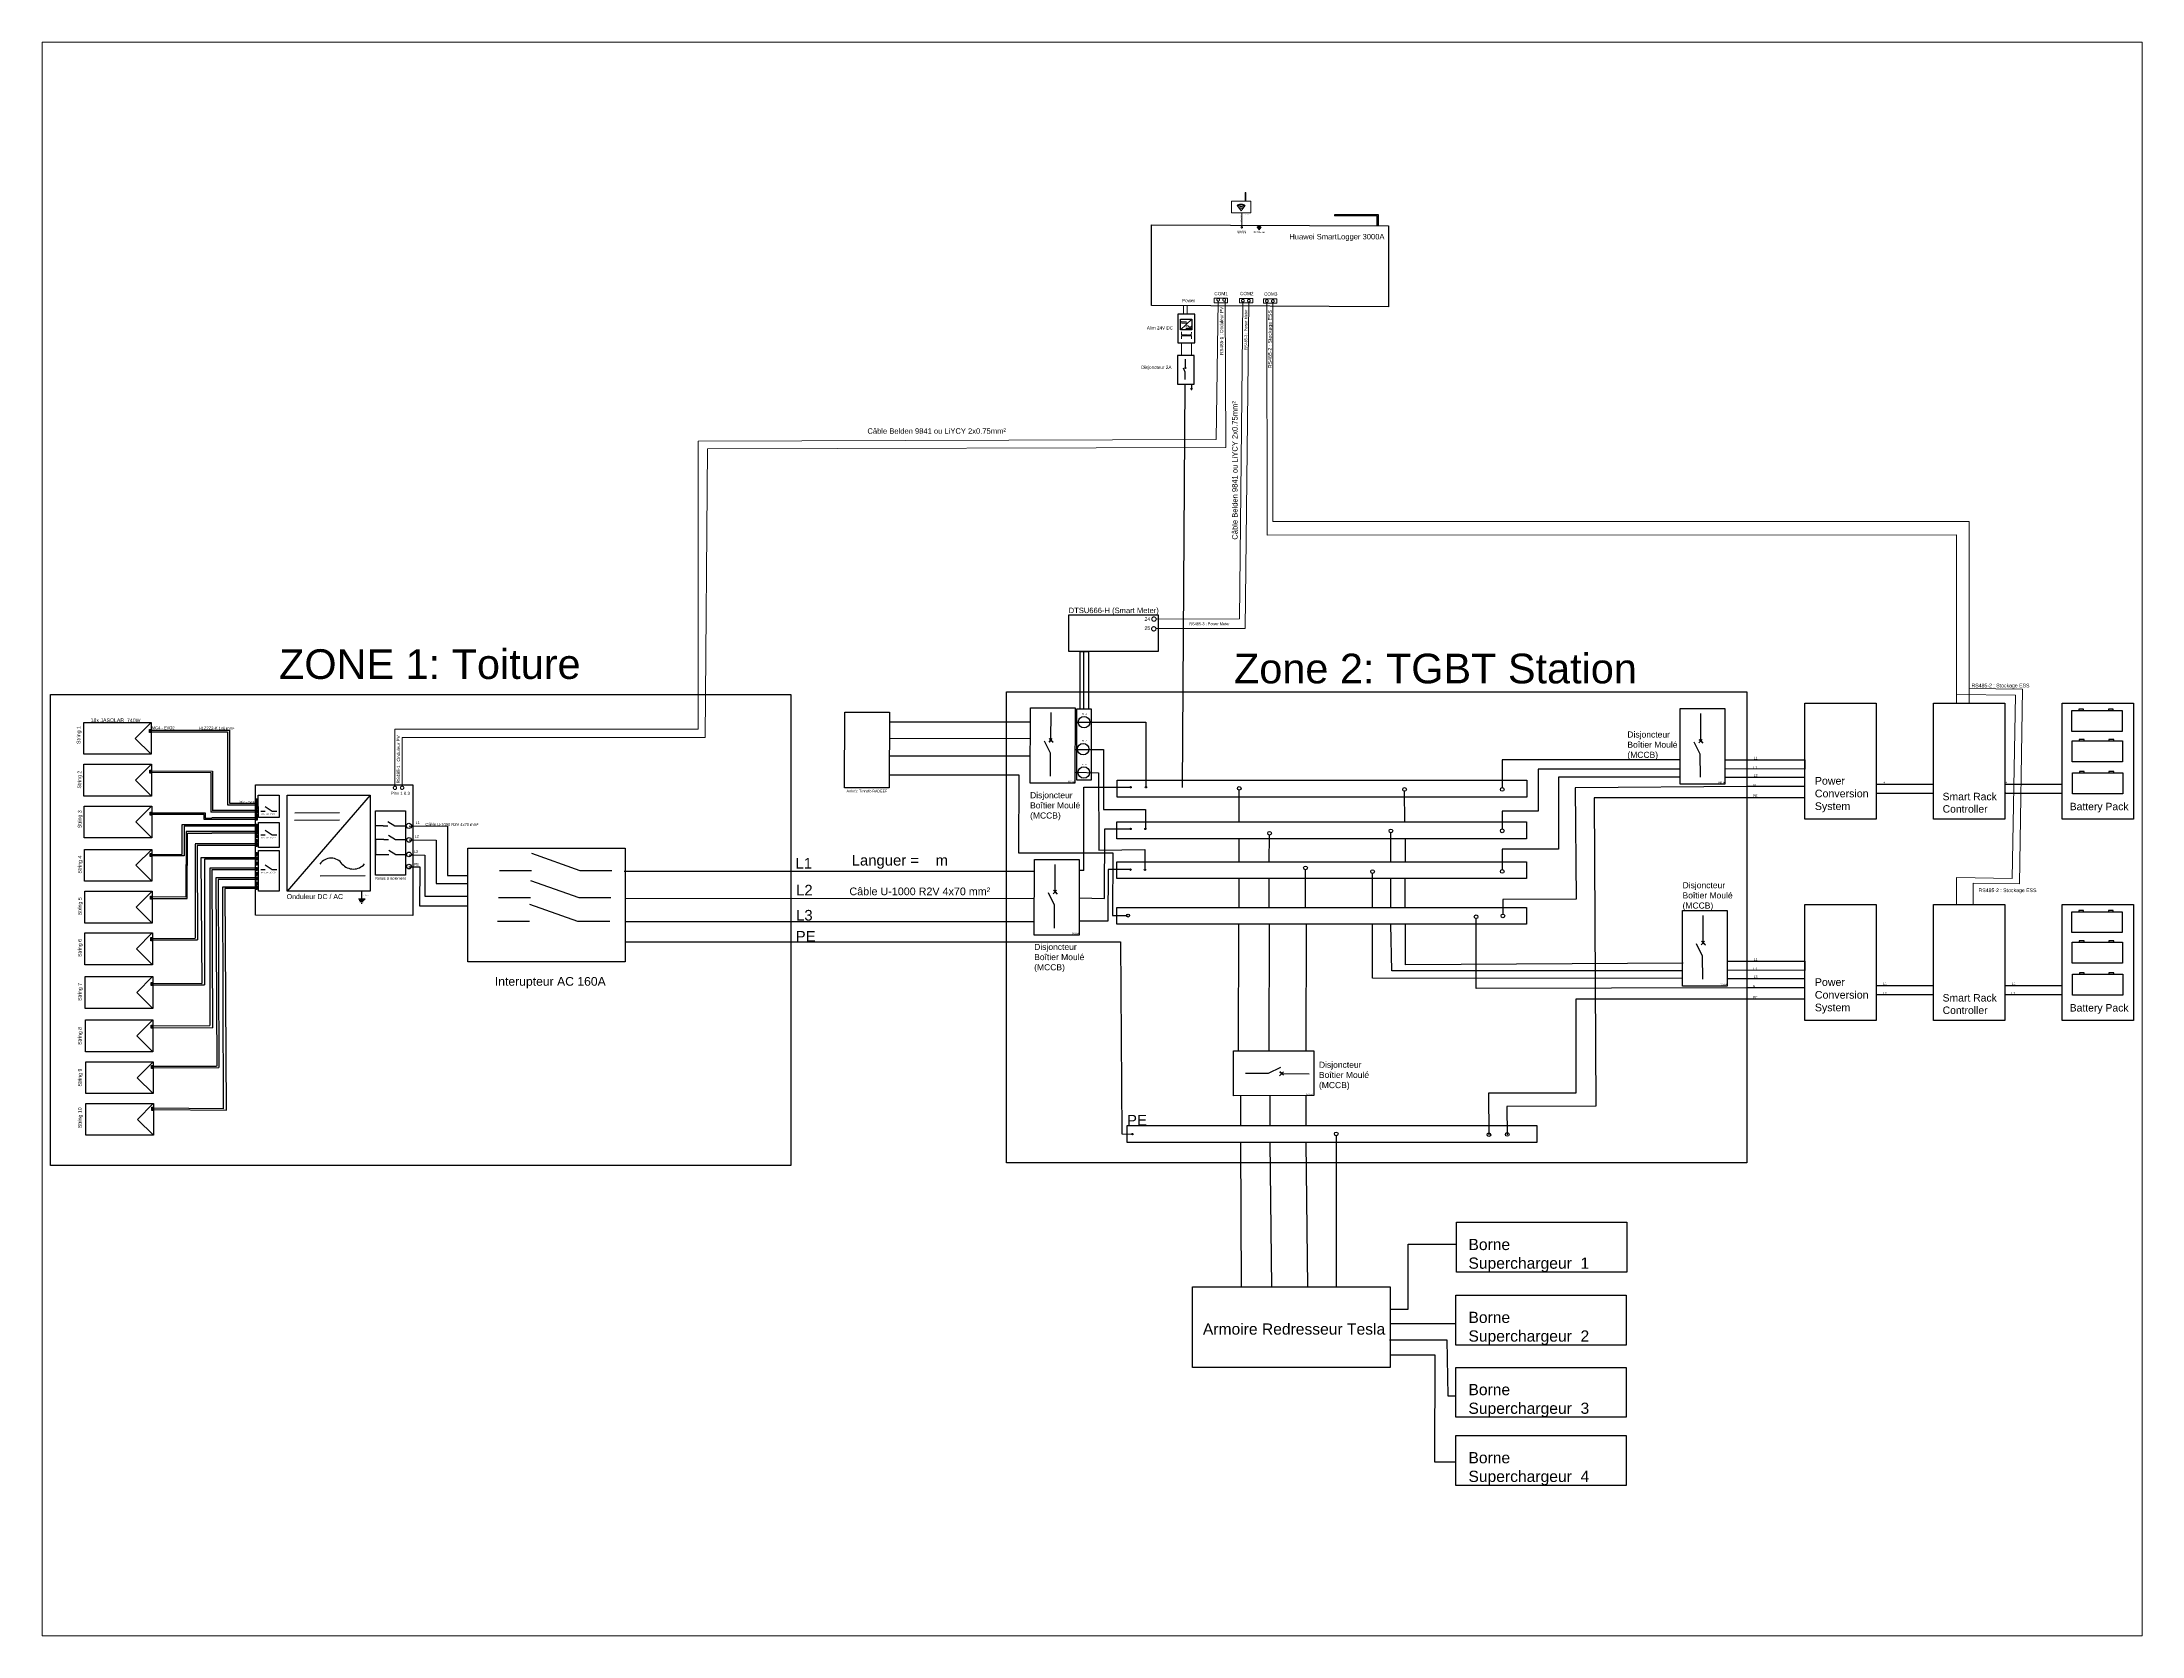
# Paper-space layout 'Layout2' of a CAD drawing. Header units: millimetres. Extents: x 26 to 231, y 20 to 176.
# The model-space entities are those that its viewports show. They can reach past a viewport. Long polylines and large blocks are cut down to what shows.
import ezdxf

# ---------------------------------------------------------------- set-up
doc = ezdxf.new("R2010")
doc.units = ezdxf.units.MM
doc.header["$LTSCALE"] = 0.5
doc.linetypes.add('ACAD_ISO02W100', pattern=[15, 12, -3])
doc.layers.add('Communication', color=3, linetype='ACAD_ISO02W100', lineweight=5)
doc.styles.get("Standard").update_dxf_attribs({"font": 'arial.ttf'})

msp = doc.modelspace()

# ---------------------------------------------------------------- linework, layer by layer
for p, q in [((7608.3, 7692.4), (7608.3, 7687.5)), ((6992.3, 7240.3), (6942.6, 7194.7)), ((6946.3, 7230.6), (6969.4, 7230.1)), ((6946.9, 7224.6), (6970, 7224.1)), ((6966.8, 7202.1), (6989.9, 7201.6)), ((6963.8, 7012.4), (6955.6, 7029.1)), ((6961.9, 7027.9), (6966.4, 7032.9)), ((6964.5, 7030.7), (6961.9, 7027.9)), ((6967.7, 7027.7), (6962.3, 7032.9)), ((6962.3, 7032.9), (6964.5, 7030.7)), ((6964, 6980.7), (6963.8, 7012.4)), ((6964.5, 7030.7), (6967.7, 7027.7)), ((6952.1, 5217.6), (6962.9, 6959.4)), ((6986.9, 6941.6), (6990.6, 6941.6)), ((6987.5, 6940.8), (6994.1, 6940.7)), ((6988.2, 6939.8), (6993.3, 6939.8)), ((6992.7, 6938.9), (6988.8, 6938.9)), ((6989.7, 6937.7), (6991.7, 6937.7)), ((6990, 6960.1), (6990.6, 6941.6)), ((6990.6, 6941.6), (6994.6, 6941.6)), ((6509.1, 5556.9), (6509.1, 5805.7)), ((6509.1, 5805.7), (6544.8, 5805.7)), ((6525.9, 5556.9), (6525.9, 5805.7)), ((6544.8, 5805.7), (6544.8, 5556.9)), ((2425.4, 5429.7), (2493.9, 5498.5)), ((2493, 5464.8), (2488.7, 5464.8)), ((2493, 5458.1), (2488.7, 5458)), ((2490.8, 5466.8), (2490.8, 5463.1)), ((2494.5, 5464.6), (2494.5, 5464.6)), ((2494.5, 5464.6), (2832.2, 5464.6)), ((2494.5, 5458), (2824, 5458)), ((2824, 5458), (2824, 5142.8)), ((2832.2, 5464.6), (2832.2, 5149.4)), ((5685, 5501.9), (6293.4, 5501.9)), ((2494.5, 5360.9), (2425.4, 5429.7)), ((5684, 5430.8), (6292.6, 5429.5)), ((6380.7, 5365.1), (6355.1, 5417.4)), ((6374.9, 5413.4), (6389, 5429)), ((6383, 5422.3), (6374.9, 5413.4)), ((6392.8, 5412.9), (6376, 5429)), ((6376, 5429), (6383, 5422.3)), ((6381.5, 5265.9), (6380.7, 5365.1)), ((6383, 5422.3), (6392.8, 5412.9)), ((6487.3, 5381.3), (6610.9, 5381.3)), ((6610.9, 5381.3), (6610.8, 5122.9)), ((9189.2, 5361.6), (9163.6, 5413.8)), ((9183.4, 5409.9), (9197.5, 5425.4)), ((9191.5, 5418.8), (9183.4, 5409.9)), ((9201.3, 5409.4), (9184.5, 5425.5)), ((9184.5, 5425.5), (9191.5, 5418.8)), ((9190, 5262.4), (9189.2, 5361.6)), ((9191.5, 5418.8), (9201.3, 5409.4)), ((2426.5, 5248.8), (2494.9, 5317.6)), ((2494, 5282.3), (2489.7, 5282.2)), ((2494.1, 5289), (2489.8, 5288.9)), ((2491.9, 5291), (2491.9, 5287.3)), ((2495.6, 5289), (2758.6, 5288.1)), ((2495.6, 5283), (2752.7, 5282.1)), ((2752.7, 5282.1), (2752.7, 5110.9)), ((2758.6, 5288.1), (2758.6, 5117.7)), ((5683.8, 5354.8), (6292.6, 5354.8)), ((5684.5, 5271.8), (6244, 5271.8)), ((9641.6, 5296.8), (9295.6, 5297.6)), ((9295.7, 5336.8), (9641.6, 5336.8)), ((9641.6, 5336.8), (9641.6, 5296.8)), ((2495.6, 5180), (2426.5, 5248.8)), ((3440.9, 5184.4), (3082.5, 4768.9)), ((7196.7, 5069.4), (7197, 5205.8)), ((7913.2, 5069.4), (7911.9, 5201.1)), ((9295.6, 5262), (9641.6, 5261.8)), ((9641.6, 5221.8), (9390.8, 5221.8)), ((9950, 5231.4), (10197, 5231.4)), ((10197, 5191.4), (9950, 5191.4)), ((10506.2, 5231.4), (10753.1, 5231.4)), ((10753.1, 5191.4), (10506.2, 5191.4)), ((2427.5, 5068.7), (2496, 5137.5)), ((2495.1, 5107.7), (2490.8, 5107.7)), ((2495.1, 5101), (2490.8, 5100.9)), ((2492.9, 5109.7), (2492.9, 5106)), ((2495.6, 5107.7), (2727.1, 5107.7)), ((2723.3, 5101.4), (2496.6, 5101.4)), ((2723.3, 5079), (2723.3, 5101.4)), ((2727.1, 5107.7), (2727.1, 5085.3)), ((2727.1, 5085.3), (2756.6, 5085.8)), ((2944.8, 5110.9), (2752.7, 5110.9)), ((2944.3, 5085.8), (2756.6, 5085.8)), ((2945.7, 5117.7), (2758.1, 5117.7)), ((2824, 5142.8), (2944.8, 5142.8)), ((2832.2, 5149.4), (2944.8, 5149.4)), ((2950.5, 5142.9), (2946.2, 5142.9)), ((2950.5, 5110.9), (2946.2, 5110.9)), ((2950.6, 5165.8), (2946.3, 5165.8)), ((2950.6, 5159.1), (2946.3, 5159)), ((2950.6, 5149.7), (2946.3, 5149.6)), ((2950.6, 5117.7), (2946.3, 5117.6)), ((2950.6, 5101), (2946.3, 5100.9)), ((2950.6, 5094.2), (2946.3, 5094.2)), ((2950.6, 5086.3), (2946.3, 5086.2)), ((2950.7, 5127.1), (2946.4, 5127.1)), ((2950.8, 5133.9), (2946.5, 5133.8)), ((2948.4, 5151.7), (2948.4, 5148)), ((2967.6, 5115.6), (2987.6, 5115.6)), ((2987.6, 5135.6), (3017.6, 5115.6)), ((3017.6, 5115.6), (3037.6, 5115.6)), ((3115.2, 5108.4), (3308.4, 5109.3)), ((6610.8, 5122.9), (6791.5, 5122.9)), ((6791.5, 5122.9), (6791.3, 5041.6)), ((9641.3, 5173.4), (9390.5, 5173.4)), ((2496.6, 4999.9), (2427.5, 5068.7)), ((2627.3, 5056.8), (2626.6, 4928.2)), ((2944.5, 5056.8), (2627.3, 5056.8)), ((2943.5, 5050), (2637, 5050)), ((2637, 5050), (2637, 4922.6)), ((2644.9, 5026.8), (2644.6, 4744.3)), ((2945, 5026.8), (2644.9, 5026.8)), ((2649.4, 4737.8), (2651.5, 5020.7)), ((2651.5, 5020.7), (2756.4, 5020)), ((2755.6, 5079), (2723.3, 5079)), ((2943.3, 5079), (2755.6, 5079)), ((2944, 5020), (2756.4, 5020)), ((2950.3, 5009.8), (2946, 5009.7)), ((2950.3, 5003.1), (2946, 5003)), ((2950.5, 5079.5), (2946.2, 5079.5)), ((2950.5, 5049.6), (2946.2, 5049.5)), ((2950.5, 5020.3), (2946.2, 5020.3)), ((2950.6, 5056.3), (2946.3, 5056.2)), ((2950.6, 5041.9), (2946.3, 5041.9)), ((2950.6, 5035.2), (2946.3, 5035.1)), ((2950.6, 5027.1), (2946.3, 5027)), ((2967.6, 5013.2), (2987.6, 5013.2)), ((2987.6, 5033.2), (3017.6, 5013.2)), ((3017.6, 5013.2), (3037.6, 5013.2)), ((3308.6, 5075.8), (3114.3, 5074.8)), ((3497.4, 5051.2), (3463.1, 5051.2)), ((3497.4, 5051.2), (3517.4, 5051.2)), ((3517.4, 5071.2), (3547.4, 5051.2)), ((3520.2, 5012.1), (3550.2, 4992.1)), ((3547.4, 5051.2), (3567.4, 5051.2)), ((3567.4, 5051.2), (3592.9, 5051.2)), ((3608.6, 5050.7), (3697, 5051.4)), ((3697, 5051.4), (3775.3, 5050.8)), ((3775.3, 5050.8), (3775.3, 4837.9)), ((7197, 4896.7), (7197.2, 4996.4)), ((7326, 4896.7), (7327.8, 5011.6)), ((7851.6, 4896.7), (7852.4, 5021.7)), ((7914.9, 4896.7), (7915, 4996.4)), ((2428.6, 4881.4), (2497.1, 4950.2)), ((2496.1, 4922.5), (2491.8, 4922.4)), ((2496.2, 4929.2), (2491.9, 4929.2)), ((2494, 4931.2), (2494, 4927.5)), ((2497.7, 4928.9), (2626.6, 4928.2)), ((2637, 4922.6), (2497.7, 4922.6)), ((2945.8, 4973.4), (2683.7, 4973.4)), ((2683.7, 4973.2), (2684.6, 4566.1)), ((2692.6, 4966.6), (2694.3, 4559.4)), ((2944.8, 4966.6), (2693.4, 4966.6)), ((2944.8, 4914), (2709, 4914)), ((2709, 4914), (2713.2, 4370.5)), ((2943.8, 4907.2), (2724.6, 4907.2)), ((2724.6, 4907.2), (2725, 4365)), ((2950.5, 4966.5), (2946.2, 4966.4)), ((2950.5, 4907.3), (2946.2, 4907.2)), ((2950.6, 4973.2), (2946.3, 4973.2)), ((2950.6, 4914), (2946.3, 4914)), ((2950.7, 4926.8), (2946.4, 4926.8)), ((2950.8, 4983), (2946.5, 4982.9)), ((2950.8, 4933.6), (2946.5, 4933.5)), ((2950.9, 4989.7), (2946.6, 4989.7)), ((3500.2, 4992.1), (3463.1, 4992.1)), ((3463.1, 4992.1), (3463.1, 4927.7)), ((3463.1, 4927.7), (3501.1, 4927.3)), ((3500.2, 4992.1), (3520.2, 4992.1)), ((3501.1, 4927.3), (3521.1, 4927.3)), ((3521.1, 4947.3), (3551.1, 4927.3)), ((3550.2, 4992.1), (3570.2, 4992.1)), ((3551.1, 4927.3), (3571.1, 4927.3)), ((3570.2, 4992.1), (3592.9, 4992.1)), ((3571.1, 4927.3), (3592.9, 4927.3)), ((3609, 4991.1), (3726.3, 4990.2)), ((3609, 4926.7), (3676.9, 4925.4)), ((3676.9, 4925.4), (3677.5, 4748.3)), ((3726.3, 4990.2), (3725.7, 4802)), ((4138.4, 4933.1), (4346.4, 4859.1)), ((2497.7, 4812.6), (2428.6, 4881.4)), ((2944.8, 4868.5), (2747.1, 4868.5)), ((2747.1, 4868.5), (2747.7, 4188.9)), ((2945, 4861.8), (2756.2, 4861.7)), ((2756.2, 4861.7), (2758.7, 4179.6)), ((2944.8, 4827.2), (2773, 4827.2)), ((2773, 4827.2), (2777.3, 4013.1)), ((2945.1, 4820.3), (2783.1, 4820.4)), ((2783.1, 4820.4), (2787.2, 4008)), ((2950.5, 4861.8), (2946.2, 4861.7)), ((2950.5, 4848.1), (2946.2, 4848)), ((2950.5, 4841.4), (2946.2, 4841.3)), ((2950.5, 4820.6), (2946.2, 4820.6)), ((2950.6, 4885.9), (2946.3, 4885.8)), ((2950.6, 4868.5), (2946.3, 4868.5)), ((2950.6, 4827.3), (2946.3, 4827.3)), ((2950.7, 4892.6), (2946.4, 4892.6)), ((2967.6, 4863.2), (2987.6, 4863.2)), ((2987.6, 4883.2), (3017.6, 4863.2)), ((3017.6, 4863.2), (3037.6, 4863.2)), ((3418.6, 4835.6), (3224.3, 4834.6)), ((3608.4, 4874.2), (3654.7, 4874.2)), ((3654.7, 4874.2), (3653.5, 4705.8)), ((3775.3, 4837.9), (3862.5, 4837.6)), ((3999.8, 4859.1), (4138.4, 4859.1)), ((4134, 4815.5), (4342, 4741.5)), ((4346.4, 4859.1), (4485.1, 4859.1)), ((4538.7, 4856.1), (6311.9, 4856.1)), ((6525.7, 4858.6), (6505.3, 4858.7)), ((7197, 4699.6), (7197, 4823.8)), ((7326, 4699.6), (7326, 4823.8)), ((7483.4, 4699.6), (7483.4, 4861.8)), ((7772.9, 4699.6), (7772.9, 4846.3)), ((7851.6, 4699.6), (7851.6, 4823.8)), ((7914.5, 4699.6), (7914.5, 4823.8)), ((2429.6, 4700.6), (2498.1, 4769.4)), ((2497.2, 4744.5), (2492.9, 4744.5)), ((2497.2, 4737.8), (2492.9, 4737.7)), ((2495, 4746.5), (2495, 4742.8)), ((2644.6, 4744.3), (2498.7, 4744.5)), ((2498.7, 4737.7), (2649.4, 4737.8)), ((2944.8, 4787.3), (2802.7, 4787.3)), ((2802.7, 4787.3), (2805.8, 3830.5)), ((2944.8, 4780.5), (2812.7, 4780.5)), ((2812.7, 4780.5), (2817.7, 3823.6)), ((2950.5, 4806), (2946.2, 4805.9)), ((2950.5, 4799.2), (2946.2, 4799.2)), ((2950.5, 4780.4), (2946.2, 4780.4)), ((2950.6, 4787.2), (2946.3, 4787.1)), ((3418.7, 4735.1), (3389.8, 4735.5)), ((3392.8, 4730.9), (3415.5, 4730.7)), ((3396.7, 4724.8), (3411.1, 4724.6)), ((3403.5, 4769.3), (3403.1, 4735.3)), ((3403.1, 4735.3), (3418.7, 4735.1)), ((3677.5, 4748.3), (3862.8, 4747.7)), ((3725.7, 4802), (3863.4, 4802)), ((3995.4, 4741.5), (4134, 4741.5)), ((4342, 4741.5), (4480.7, 4741.5)), ((4541.3, 4739.4), (6311.9, 4737.7)), ((6398.4, 4709.5), (6372.8, 4761.8)), ((6392.6, 4757.8), (6406.7, 4773.4)), ((6400.7, 4766.8), (6392.6, 4757.8)), ((6410.5, 4757.3), (6393.7, 4773.4)), ((6393.7, 4773.4), (6400.7, 4766.8)), ((6400.7, 4766.8), (6410.5, 4757.3)), ((2498.7, 4631.8), (2429.6, 4700.6)), ((3401.3, 4717.6), (3406.1, 4717.5)), ((3653.5, 4705.8), (3862.2, 4706.4)), ((3990.6, 4639.6), (4129.2, 4639.6)), ((4129.2, 4713.6), (4337.2, 4639.6)), ((4337.2, 4639.6), (4475.9, 4639.6)), ((4542.9, 4638), (6311.9, 4638)), ((6399.2, 4610.3), (6398.4, 4709.5)), ((6649.9, 4663.9), (6710.2, 4664.3)), ((2430.7, 4520.5), (2499.1, 4589.3)), ((2498.2, 4558.9), (2493.9, 4558.9)), ((2498.3, 4565.7), (2494, 4565.6)), ((2496.1, 4567.7), (2496.1, 4564)), ((2498.3, 4565.7), (2684.6, 4566.1)), ((2499.8, 4559), (2694.3, 4559.4)), ((4542.3, 4550.4), (6311.9, 4550.4)), ((7193.8, 4627), (7192.6, 4080.1)), ((7326.7, 4627), (7325.5, 4080.1)), ((7485.7, 4626.7), (7484.6, 4079.8)), ((9199.5, 4489.2), (9173.9, 4541.4)), ((9193.7, 4537.5), (9207.8, 4553)), ((9201.8, 4546.4), (9193.7, 4537.5)), ((9211.6, 4537), (9194.8, 4553.1)), ((9194.8, 4553.1), (9201.8, 4546.4)), ((9201.8, 4546.4), (9211.6, 4537)), ((2499.8, 4451.7), (2430.7, 4520.5)), ((9200.3, 4390), (9199.5, 4489.2)), ((9306, 4467.2), (9641.6, 4467)), ((9641.6, 4467), (9641.6, 4427)), ((2431.7, 4331.8), (2500.2, 4400.6)), ((2499.3, 4364.8), (2495, 4364.8)), ((2499.4, 4371.6), (2495.1, 4371.5)), ((2497.2, 4373.6), (2497.2, 4369.9)), ((2499.6, 4364.8), (2725, 4365)), ((2499.9, 4371.6), (2713.2, 4370.5)), ((9641.6, 4427), (9305.9, 4427.8)), ((9305.9, 4392.8), (9641.6, 4392.1)), ((9950, 4361.7), (10197, 4361.7)), ((10506.2, 4361.7), (10753.1, 4361.7)), ((2500.9, 4263), (2431.7, 4331.8)), ((9641.3, 4303.6), (9390.5, 4303.6)), ((9641.6, 4352.1), (9390.8, 4352.1)), ((10197, 4321.7), (9950, 4321.7)), ((10753.1, 4321.7), (10506.2, 4321.7)), ((2432.8, 4144.4), (2501.3, 4213.2)), ((2500.4, 4187.7), (2496.1, 4187.6)), ((2500.4, 4180.9), (2496.1, 4180.9)), ((2498.2, 4189.7), (2498.2, 4186)), ((2500.7, 4180.9), (2758.7, 4179.6)), ((2501, 4187.6), (2747.7, 4188.9)), ((2501.9, 4075.6), (2432.8, 4144.4)), ((2433.9, 3963.6), (2502.3, 4032.4)), ((2501.4, 4006.6), (2497.1, 4006.5)), ((2501.5, 4013.3), (2497.2, 4013.3)), ((2499.3, 4015.3), (2499.3, 4011.6)), ((2502, 4013.3), (2777, 4013.1)), ((2503, 4006.5), (2787.2, 4008)), ((7324, 3983.8), (7376.2, 4009.4)), ((2503, 3894.8), (2433.9, 3963.6)), ((7224.7, 3983), (7324, 3983.8)), ((7371.7, 3971.7), (7387.8, 3988.5)), ((7381.2, 3981.5), (7371.7, 3971.7)), ((7381.2, 3981.5), (7372.2, 3989.6)), ((7372.2, 3989.6), (7387.8, 3975.5)), ((7387.8, 3988.5), (7381.2, 3981.5)), ((2434.9, 3783.5), (2503.4, 3852.3)), ((2502.5, 3832.8), (2498.2, 3832.7)), ((2502.5, 3826), (2498.2, 3826)), ((2500.3, 3834.8), (2500.3, 3831.1)), ((2505.8, 3832.8), (2808.6, 3830.5)), ((2506.8, 3825.9), (2820.4, 3823.6)), ((7202.1, 3886.2), (7202.1, 3756.9)), ((7329.4, 3886.2), (7329.4, 3756.9)), ((7484.2, 3886.2), (7484.2, 3756.9)), ((2504, 3714.7), (2434.9, 3783.5)), ((7202.6, 3683.9), (7205.7, 3060.6)), ((7328.8, 3683.9), (7336.7, 3060.6)), ((7485.4, 3683.9), (7492.2, 3060.6)), ((7616.1, 3712.6), (7616.6, 3060.6))]:
    msp.add_line(p, q)
for points in [[(6817.7, 7648.8), (7841.6, 7643.6), (7841.6, 7294.9), (6817.7, 7300.2)], [(6931.8, 7139.3), (7004.8, 7139.3), (7004.7, 7262.5), (6931.7, 7262.5)], [(6942.6, 7240.3), (6992.3, 7240.3), (6992.3, 7194.7), (6942.6, 7194.7)], [(6929.5, 6960.1), (7002.5, 6960.1), (7002.5, 7083.3), (6929.5, 7083.3)], [(6460, 5963.7), (6846.4, 5963.7), (6846.4, 5805.7), (6460, 5805.7)], [(6190.6, 5630.4), (9390.5, 5630.4), (9390.5, 3595.1), (6190.6, 3595.1)], [(2058.5, 5619.7), (5258.4, 5619.7), (5258.4, 3584.4), (2058.5, 3584.4)], [(5491.7, 5542.3), (5685.1, 5542.3), (5684.4, 5215.8), (5491, 5215.8)], [(6294.3, 5562), (6487.7, 5562), (6487, 5235.5), (6293.6, 5235.5)], [(6495, 5556.9), (6556.8, 5556.9), (6556.7, 5249.3), (6494.8, 5249.3)], [(6495, 5556.9), (6556.8, 5556.9), (6556.7, 5249.3), (6494.8, 5249.3)], [(9102.8, 5558.4), (9296.2, 5558.4), (9295.5, 5231.9), (9102.1, 5231.9)], [(9641.3, 5582), (9950, 5582), (9950, 5080.4), (9641.3, 5080.4)], [(10197.4, 5582), (10506.2, 5582), (10506.2, 5080.4), (10197.4, 5080.4)], [(10754, 5582), (11062.7, 5582), (11062.7, 5080.4), (10754, 5080.4)], [(10795, 5550.1), (11012.7, 5550.1), (11012.7, 5460), (10795, 5460)], [(10825.3, 5550.1), (10846.6, 5550.1), (10846.6, 5556), (10825.3, 5556)], [(10953.4, 5550.1), (10974.7, 5550.1), (10974.7, 5556), (10953.4, 5556)], [(2202.7, 5498.5), (2494.5, 5498.5), (2494.5, 5360.9), (2202.7, 5360.9)], [(2487.3, 5468.3), (2494.5, 5468.3), (2494.5, 5454.6), (2487.3, 5454.6)], [(10797.1, 5419), (11014.8, 5419), (11014.8, 5328.9), (10797.1, 5328.9)], [(10827.4, 5419), (10848.7, 5419), (10848.7, 5424.9), (10827.4, 5424.9)], [(10955.5, 5419), (10976.8, 5419), (10976.8, 5424.9), (10955.5, 5424.9)], [(2203.8, 5317.6), (2495.6, 5317.6), (2495.6, 5180), (2203.8, 5180)], [(2488.3, 5292.4), (2495.6, 5292.4), (2495.6, 5278.8), (2488.3, 5278.8)], [(10797.8, 5280.2), (11015.4, 5280.2), (11015.4, 5190.2), (10797.8, 5190.2)], [(10828.1, 5280.2), (10849.4, 5280.2), (10849.4, 5286.1), (10828.1, 5286.1)], [(10956.1, 5280.2), (10977.5, 5280.2), (10977.5, 5286.1), (10956.1, 5286.1)], [(2944.8, 5228.6), (3624.7, 5228.6), (3624.7, 4665), (2944.8, 4666.5)], [(2957.3, 5184.4), (3047.3, 5184.4), (3047.5, 5088), (2957.5, 5088)], [(3082.5, 5183.9), (3440.9, 5184.4), (3440.9, 4769.4), (3082.5, 4768.9)], [(6668.8, 5249.4), (8439.4, 5249.4), (8439.4, 5176.4), (6668.8, 5176.4)], [(2204.8, 5137.5), (2496.6, 5137.5), (2496.6, 4999.9), (2204.8, 4999.9)], [(2489.4, 5111.2), (2496.6, 5111.2), (2496.6, 5097.5), (2489.4, 5097.5)], [(2944.8, 5153.1), (2952.1, 5153.1), (2952.1, 5139.5), (2944.8, 5139.5)], [(2944.8, 5121.1), (2952.1, 5121.1), (2952.1, 5107.5), (2944.8, 5107.5)], [(2944.8, 5089.7), (2952.1, 5089.7), (2952.1, 5076.1), (2944.8, 5076.1)], [(2944.9, 5169.2), (2952.2, 5169.2), (2952.2, 5155.6), (2944.9, 5155.6)], [(2944.9, 5104.4), (2952.2, 5104.4), (2952.2, 5090.8), (2944.9, 5090.8)], [(2945, 5137.3), (2952.3, 5137.3), (2952.3, 5123.7), (2945, 5123.7)], [(3463.1, 5117), (3592.9, 5117), (3592.9, 4838), (3463.1, 4838)], [(2944.6, 5013.2), (2951.8, 5013.2), (2951.8, 4999.6), (2944.6, 4999.6)], [(2944.8, 5059.7), (2952.1, 5059.7), (2952.1, 5046.1), (2944.8, 5046.1)], [(2944.8, 5030.5), (2952.1, 5030.5), (2952.1, 5016.8), (2944.8, 5016.8)], [(2944.9, 5045.4), (2952.2, 5045.4), (2952.2, 5031.7), (2944.9, 5031.7)], [(2945.1, 4993.1), (2952.4, 4993.1), (2952.4, 4979.5), (2945.1, 4979.5)], [(2957.6, 5065.6), (3047.6, 5065.6), (3047.6, 4957.9), (2957.6, 4957.9)], [(6667.8, 5069.4), (8438.4, 5069.4), (8438.4, 4996.4), (6667.8, 4996.4)], [(2205.9, 4950.2), (2497.7, 4950.2), (2497.7, 4812.6), (2205.9, 4812.6)], [(2490.4, 4932.6), (2497.7, 4932.6), (2497.7, 4919), (2490.4, 4919)], [(2944.8, 4976.7), (2952.1, 4976.7), (2952.1, 4963), (2944.8, 4963)], [(2944.8, 4917.5), (2952.1, 4917.5), (2952.1, 4903.8), (2944.8, 4903.8)], [(2945, 4937), (2952.3, 4937), (2952.3, 4923.3), (2945, 4923.3)], [(2958, 4944.9), (3048, 4944.9), (3047.5, 4770.2), (2957.5, 4770.2)], [(3862.6, 4955.1), (4542.5, 4955.1), (4542.2, 4463.8), (3862.4, 4463.8)], [(6311.9, 4906.4), (6505.4, 4906.4), (6504.7, 4579.9), (6311.2, 4579.9)], [(2944.8, 4872), (2952.1, 4872), (2952.1, 4858.3), (2944.8, 4858.3)], [(2944.8, 4851.5), (2952, 4851.5), (2952, 4837.9), (2944.8, 4837.9)], [(2944.8, 4830.8), (2952.1, 4830.8), (2952.1, 4817.1), (2944.8, 4817.1)], [(2944.9, 4896), (2952.2, 4896), (2952.2, 4882.4), (2944.9, 4882.4)], [(6667.8, 4896.7), (8438.4, 4896.7), (8438.4, 4823.8), (6667.8, 4823.8)], [(2206.9, 4769.4), (2498.7, 4769.4), (2498.7, 4631.8), (2206.9, 4631.8)], [(2491.5, 4748), (2498.7, 4748), (2498.7, 4734.3), (2491.5, 4734.3)], [(2944.8, 4809.4), (2952, 4809.4), (2952, 4795.8), (2944.8, 4795.8)], [(2944.8, 4790.6), (2952.1, 4790.6), (2952.1, 4777), (2944.8, 4777)], [(6667.8, 4699.6), (8438.4, 4699.6), (8438.4, 4626.7), (6667.8, 4626.7)], [(9113.1, 4686), (9306.5, 4686), (9305.8, 4359.5), (9112.4, 4359.5)], [(9641.3, 4712.3), (9950, 4712.3), (9950, 4210.7), (9641.3, 4210.7)], [(10197.4, 4712.3), (10506.2, 4712.3), (10506.2, 4210.7), (10197.4, 4210.7)], [(10754, 4712.3), (11062.7, 4712.3), (11062.7, 4210.7), (10754, 4210.7)], [(10795, 4680.3), (11012.7, 4680.3), (11012.7, 4590.3), (10795, 4590.3)], [(10825.3, 4680.3), (10846.6, 4680.3), (10846.6, 4686.2), (10825.3, 4686.2)], [(10953.4, 4680.3), (10974.7, 4680.3), (10974.7, 4686.2), (10953.4, 4686.2)], [(2208, 4589.3), (2499.8, 4589.3), (2499.8, 4451.7), (2208, 4451.7)], [(2492.5, 4569.1), (2499.8, 4569.1), (2499.8, 4555.5), (2492.5, 4555.5)], [(10797.1, 4549.2), (11014.8, 4549.2), (11014.8, 4459.1), (10797.1, 4459.1)], [(10827.4, 4549.2), (10848.7, 4549.2), (10848.7, 4555.1), (10827.4, 4555.1)], [(10955.5, 4549.2), (10976.8, 4549.2), (10976.8, 4555.1), (10955.5, 4555.1)], [(2209.1, 4400.6), (2500.9, 4400.6), (2500.9, 4263), (2209.1, 4263)], [(2493.6, 4375), (2500.9, 4375), (2500.9, 4361.4), (2493.6, 4361.4)], [(10797.8, 4410.5), (11015.4, 4410.5), (11015.4, 4320.4), (10797.8, 4320.4)], [(10828.1, 4410.5), (10849.4, 4410.5), (10849.4, 4416.3), (10828.1, 4416.3)], [(10956.1, 4410.5), (10977.5, 4410.5), (10977.5, 4416.3), (10956.1, 4416.3)], [(2210.1, 4213.2), (2501.9, 4213.2), (2501.9, 4075.6), (2210.1, 4075.6)], [(2494.7, 4191.1), (2501.9, 4191.1), (2501.9, 4177.5), (2494.7, 4177.5)], [(2211.2, 4032.4), (2503, 4032.4), (2503, 3894.8), (2211.2, 3894.8)], [(2495.7, 4016.8), (2503, 4016.8), (2503, 4003.1), (2495.7, 4003.1)], [(7519.1, 4079.7), (7519.1, 3886.3), (7171.5, 3885.8), (7171.5, 4079.3)], [(2212.2, 3852.3), (2504, 3852.3), (2504, 3714.7), (2212.2, 3714.7)], [(2496.8, 3836.2), (2504, 3836.2), (2504, 3822.6), (2496.8, 3822.6)], [(6712.2, 3756.9), (8482.8, 3756.9), (8482.8, 3683.9), (6712.2, 3683.9)], [(8136.3, 3339.1), (8871.7, 3339.1), (8871.7, 3123.3), (8136.3, 3123.3)], [(6994.9, 3060.6), (7849.8, 3060.6), (7849.8, 2711), (6994.9, 2711)], [(8133.3, 3024.1), (8868.8, 3024.1), (8868.8, 2808.3), (8133.3, 2808.3)], [(8133.3, 2712.1), (8868.8, 2712.1), (8868.8, 2496.3), (8133.3, 2496.3)], [(8133.3, 2417.9), (8868.8, 2417.9), (8868.8, 2202.1), (8133.3, 2202.1)]]:
    msp.add_lwpolyline(points, close=True)
for points in [[(7798.3, 7643.8), (7798.3, 7692.4), (7608.3, 7692.4)], [(7793.3, 7643.8), (7793.4, 7687.4), (7608.3, 7687.5)], [(6964.5, 7030.7), (6964.8, 7068.6)], [(6383, 5422.3), (6384, 5540.9)], [(9191.5, 5418.8), (9192.5, 5537.4)], [(6487.6, 5499.7), (6793.7, 5499.7), (6793.8, 5222)], [(6244, 5271.8), (6243.5, 4934.5), (6650, 4934.5), (6649.9, 4663.9)], [(6487.1, 5284.2), (6589.4, 5281.5), (6590.1, 4946.9), (6789.2, 4950.1), (6789.4, 4864.9)], [(9102.3, 5337.4), (8333.5, 5336.8), (8333.5, 5217)], [(9102.2, 5297.4), (8489.4, 5296.8), (8489.4, 5115.2), (8333.5, 5115.2), (8333.5, 5038.2)], [(6525.7, 4858.6), (6525.7, 5218.9), (6724.1, 5218.6)], [(9102.1, 5262.4), (8576.2, 5261.8), (8576.2, 4950.6), (8333.5, 4950.6), (8333.5, 4863)], [(9390.8, 5221.8), (8649.4, 5215.5), (8653.5, 4735.5), (8336.2, 4732.9), (8336.8, 4670.6)], [(9390.5, 5173.4), (8731.3, 5173.4), (8738.9, 3841.3), (8353.6, 3839.1), (8355.7, 3716.8)], [(6505, 4740.1), (6614.8, 4738.6), (6616.2, 5039.4), (6724.4, 5038.7)], [(6400.7, 4766.8), (6401.7, 4885.3)], [(6724, 4862.5), (6630.5, 4863.2), (6629.7, 4640.1), (6504.8, 4640.6)], [(9390.8, 4352.1), (8221.5, 4348.6), (8220.6, 4651)], [(9201.8, 4546.4), (9202.8, 4665)], [(6311.9, 4550.4), (6684.3, 4550.1), (6689.6, 3720.6), (6734.8, 3720.1)], [(9112.4, 4392.3), (7772.6, 4393), (7772.7, 4623.7)], [(9112.5, 4425.9), (7856.5, 4425.9), (7852.8, 4626.7)], [(9115.5, 4458.9), (7915.7, 4451.4), (7915.7, 4626.7)], [(9390.5, 4303.6), (8651.6, 4303.6), (8651.6, 3897), (8274.9, 3897), (8276, 3717.5)], [(7381.2, 3981.5), (7499.7, 3980.5)], [(7849.8, 2964.2), (7926.8, 2964.2), (7926.8, 3244.2), (8136.3, 3244.2)], [(7846.1, 2830.6), (8094.7, 2830.6), (8098.4, 2588.7), (8133.3, 2588.7)], [(7849.8, 2901.9), (8133.3, 2901.9)], [(7849.8, 2766.2), (8042.2, 2766.2), (8041, 2304.4), (8133.3, 2304.4)]]:
    msp.add_lwpolyline(points)
for centre, radius in [((2490.9, 5464.8), 2.68), ((2490.8, 5458.1), 2.48), ((6526.2, 5499.7), 25), ((6522.4, 5383.2), 25), ((2491.9, 5289), 2.68), ((2491.9, 5282.2), 2.48), ((6525.2, 5282.1), 25), ((6727.2, 5218.6), 3.05), ((6793.8, 5218.9), 3.05), ((7197, 5213.8), 8), ((7911.8, 5209.1), 8), ((8333.5, 5209), 8), ((2493, 5107.7), 2.68), ((2492.9, 5101), 2.48), ((2948.4, 5149.7), 2.68), ((2948.4, 5117.7), 2.68), ((2948.4, 5086.2), 2.68), ((2948.5, 5165.8), 2.68), ((2948.5, 5100.9), 2.68), ((2948.4, 5142.9), 2.48), ((2948.4, 5110.9), 2.48), ((2948.4, 5159), 2.48), ((2948.6, 5133.8), 2.68), ((2948.4, 5094.2), 2.48), ((2948.6, 5127.1), 2.48), ((2948.2, 5009.8), 2.68), ((2948.4, 5056.3), 2.68), ((2948.4, 5027), 2.68), ((2948.1, 5003), 2.48), ((2948.5, 5041.9), 2.68), ((2948.4, 5079.5), 2.48), ((2948.4, 5049.5), 2.48), ((2948.4, 5020.3), 2.48), ((2948.4, 5035.1), 2.48), ((2948.7, 4989.7), 2.68), ((3608.4, 5051.6), 11.4), ((3608.9, 4991.2), 10.2), ((6727.5, 5038.8), 3.05), ((6791.3, 5038.6), 3.05), ((7327.9, 5019.6), 8), ((7852.6, 5029.7), 8), ((8333.5, 5030.2), 8), ((2494, 4929.2), 2.68), ((2494, 4922.4), 2.48), ((2948.4, 4973.2), 2.68), ((2948.4, 4914), 2.68), ((2948.4, 4966.5), 2.48), ((2948.6, 4933.5), 2.68), ((2948.4, 4907.3), 2.48), ((2948.6, 4926.8), 2.48), ((2948.7, 4982.9), 2.48), ((3608.5, 4928.2), 10.2), ((2948.4, 4868.5), 2.68), ((2948.4, 4848.1), 2.68), ((2948.4, 4827.3), 2.68), ((2948.5, 4892.6), 2.68), ((2948.4, 4861.8), 2.48), ((2948.3, 4841.3), 2.48), ((2948.4, 4820.6), 2.48), ((2948.5, 4885.8), 2.48), ((3608.3, 4875.6), 10.2), ((6727, 4862.5), 3.05), ((6789.4, 4861.8), 3.05), ((7483.4, 4869.8), 8), ((7773.4, 4854.3), 8), ((8333.5, 4855), 8), ((2495.1, 4744.5), 2.68), ((2495, 4737.8), 2.48), ((2948.4, 4805.9), 2.68), ((2948.4, 4787.1), 2.68), ((2948.3, 4799.2), 2.48), ((2948.4, 4780.4), 2.48), ((6716.6, 4664.3), 6.43), ((8220.6, 4659), 8), ((8336.8, 4662.6), 8), ((2496.1, 4565.7), 2.68), ((2496.1, 4558.9), 2.48), ((2497.2, 4371.6), 2.68), ((2497.2, 4364.8), 2.48), ((2498.3, 4187.6), 2.68), ((2498.2, 4180.9), 2.48), ((2499.3, 4013.3), 2.68), ((2499.3, 4006.6), 2.48), ((2500.4, 3832.8), 2.68), ((2500.3, 3826), 2.48), ((6735, 3720.2), 3.05), ((7616.1, 3720.6), 8), ((8276, 3717.5), 8), ((8355.6, 3718.8), 8)]:
    msp.add_circle(centre, radius)
for centre, radius, start, end in [((3272, 4853.4), 58.6, 34.80539, 145.74779), ((3368.2, 4929.5), 64.3, 221.55495, 318.99823)]:
    msp.add_arc(centre, radius, start, end)
at = {"layer": 'Communication'}
for p, q in [((7187.5, 7732), (7204.9, 7709)), ((7204.9, 7709), (7222.2, 7731.6)), ((7208, 7640.8), (7208, 7700.5)), ((7274.1, 7638.5), (7283, 7626.9)), ((7283, 7626.9), (7291.7, 7638.4)), ((6956.1, 7262.5), (6956.3, 7299.5)), ((6972.3, 7299.4), (6972.3, 7262.5)), ((7197.8, 5945.9), (7212.7, 7315.2)), ((7222.7, 5904.7), (7238.6, 7315)), ((7342.3, 7313.2), (7342.3, 6367.2)), ((6992.3, 7240.3), (6942.6, 7194.7)), ((6969.4, 7230.1), (6946.3, 7230.6)), ((6946.9, 7224.6), (6970, 7224.1)), ((6947.8, 7186.6), (6947.7, 7174.2)), ((6966.8, 7202.1), (6989.9, 7201.6)), ((6990, 7184.9), (6989.9, 7173.4)), ((6929.5, 7083.3), (7002.5, 7083.3)), ((6929.5, 6960.1), (6929.5, 7083.3)), ((6947.7, 7083.3), (6947.7, 7139.3)), ((6948.1, 7156.5), (6948, 7168)), ((6990.4, 7155.6), (6990.3, 7168)), ((6990.3, 7083.3), (6990.3, 7139.3)), ((7002.5, 7083.3), (7002.5, 6960.1)), ((6963.8, 7012.4), (6955.6, 7029.1)), ((6966.4, 7032.9), (6961.9, 7027.9)), ((6967.7, 7027.7), (6962.3, 7032.9)), ((6964, 6980.7), (6963.8, 7012.4)), ((6964.8, 7068.6), (6964.5, 7030.7)), ((6964.5, 7030.7), (6966.4, 7032.9)), ((6965, 7030.3), (6967.7, 7027.7)), ((7002.5, 6960.1), (6929.5, 6960.1)), ((7342.3, 6367.2), (10351.8, 6367.2)), ((6837, 5903.8), (7222.7, 5904.7)), ((6837.7, 5945.1), (7197.8, 5945.9))]:
    msp.add_line(p, q, dxfattribs=at)
for points in [[(7164.1, 7751), (7247.6, 7751), (7247.6, 7700.5), (7164.1, 7700.5)], [(7222.2, 7751), (7225.1, 7751), (7225.1, 7787.9), (7222.2, 7787.9)], [(6931.7, 7262.5), (7004.8, 7262.5), (7004.8, 7139.3), (6931.7, 7139.3)], [(7089.2, 7331.7), (7146.2, 7331.7), (7146.2, 7312.1), (7089.2, 7312.1)], [(7198.5, 7330.9), (7255.5, 7330.9), (7255.5, 7311.3), (7198.5, 7311.3)], [(7302.2, 7329.1), (7359.2, 7329.1), (7359.2, 7309.5), (7302.2, 7309.5)], [(6942.6, 7240.3), (6992.3, 7240.3), (6992.3, 7194.7), (6942.6, 7194.7)]]:
    msp.add_lwpolyline(points, close=True, dxfattribs=at)
for points in [[(3547.8, 5223), (3547.8, 5469.8), (4857.8, 5469.8), (4857.8, 6714), (7097.8, 6720.6), (7105.6, 7318.9)], [(3578.8, 5223.3), (3579.1, 5434.1), (4889.1, 5434.1), (4899, 6680.2), (7139, 6686.8), (7136.6, 7319.3)], [(7316.7, 7313.5), (7317.2, 6307.7), (10297.2, 6309.2), (10297.6, 5582)], [(10351.8, 5582), (10351.8, 6367.2)], [(10351.8, 5645.2), (10582.3, 5641.7), (10569.4, 4801.8), (10369.4, 4804.8), (10369.4, 4712.3)], [(10297.6, 5619.2), (10551.9, 5616.8), (10537.1, 4824.8), (10297.1, 4829.3), (10297.1, 4712.3)]]:
    msp.add_lwpolyline(points, dxfattribs=at)
for centre, radius in [((7208, 7637.8), 3.08), ((7106.2, 7324.7), 5.82), ((7131.8, 7324.4), 5.82), ((7213, 7321), 5.82), ((7238.6, 7320.8), 5.82), ((7316.7, 7319.3), 5.82), ((7342.3, 7319), 5.82), ((6827.6, 5903), 9.42), ((6828.3, 5945.1), 9.42), ((3547.8, 5215.9), 7.05), ((3578.8, 5216.3), 7.05)]:
    msp.add_circle(centre, radius, dxfattribs=at)
for centre, radius, start, end in [((7204.6, 7710.4), 27.6, 50.43452, 128.43908), ((7204.6, 7710.3), 24.1, 50.18534, 127.34834), ((7204.6, 7710.4), 17.1, 49.09864, 129.15731), ((7204.6, 7710.4), 10.2, 46.6941, 130.44808), ((7282.8, 7627.6), 14, 50.43452, 128.43908), ((7282.8, 7627.6), 12.2, 50.18534, 127.34834), ((7282.8, 7627.6), 8.66, 49.09864, 129.15731), ((7282.8, 7627.6), 5.15, 46.6941, 130.44808), ((6949.9, 7174.4), 2.11, 178.92997, 353.31359), ((6954.1, 7174.3), 2.11, 178.92997, 353.31359), ((6958.3, 7174.2), 2.11, 178.92997, 353.31359), ((6962.5, 7174.2), 2.11, 178.92997, 353.31359), ((6966.7, 7174.1), 2.11, 178.92997, 353.31359), ((6972.8, 7204.6), 7.74, 32.40114, 139.29593), ((6970.9, 7174), 2.11, 178.92997, 353.31359), ((6975.1, 7173.9), 2.11, 178.92997, 353.31359), ((6979.4, 7173.8), 2.11, 178.92997, 353.31359), ((6984.1, 7213.7), 6.87, 225.5697, 337.84435), ((6983.6, 7173.8), 2.11, 178.92997, 353.31359), ((6987.8, 7173.7), 2.11, 178.92997, 353.31359), ((6950.2, 7167.8), 2.11, 360, 174.38362), ((6954.4, 7167.8), 2.11, 360, 174.38362), ((6958.6, 7167.8), 2.11, 360, 174.38362), ((6962.8, 7167.8), 2.11, 360, 174.38362), ((6967, 7167.8), 2.11, 360, 174.38362), ((6971.3, 7167.8), 2.11, 360, 174.38362), ((6975.5, 7167.8), 2.11, 360, 174.38362), ((6979.7, 7167.8), 2.11, 360, 174.38362), ((6983.9, 7167.8), 2.11, 360, 174.38362), ((6988.1, 7167.8), 2.11, 360, 174.38362)]:
    msp.add_arc(centre, radius, start, end, dxfattribs=at)

# ---------------------------------------------------------------- texts
at = {"attachment_point": 1}
for s, insert, char_height, width in [('Huawei SmartLogger 3000A', (7413.5, 7609.1), 23.431, 499.458), ('Power', (6949.6, 7328.5), 14.16, 57.543), ('{\\C3;Alim 24V DC}', (6797.6, 7210.4), 14.157, 118.038), ('{\\C3; Disjoncteur 2A}', (6767.4, 7040.1), 14.463, 140.363), ('DTSU666-H (Smart Meter)', (6460, 5994.4), 23.431, 404.779), ('TC L1', (6517.3, 5537.7), 5.34, 25.168), ('Disjoncteur Boîtier Moulé (MCCB)', (8874.6, 5459.6), 26.322, 230.838), ('TC L2', (6517.3, 5422.4), 5.34, 25.168), ('TC L3', (6515.8, 5319.6), 5.34, 25.168), ('Arrivée Transfo RADEEF', (5499.5, 5207.5), 11.277, 184.002), ('Disjoncteur Boîtier Moulé (MCCB)', (6293, 5197.4), 26.322, 230.838), ('160 A', (6455.3, 5246.4), 8.68, 31.903), ('160 A', (9263.8, 5242.9), 8.68, 31.903), ('Power Conversion System', (9684.9, 5262.8), 32.872, 256.572), ('Smart Rack \\PController', (10237.1, 5194.6), 32.104, 250.576), (' Battery Pack', (10774, 5151.5), 32.104, 279.863), ('Câble U-1000 R2V 4x70 mm²', (5512.1, 4785.3), 33.232, 636.154), ('Disjoncteur Boîtier Moulé (MCCB)', (9113.1, 4808.4), 26.322, 230.838), ('Disjoncteur Boîtier Moulé (MCCB)', (6310.7, 4541.8), 26.322, 230.838), ('160 A', (6473, 4590.9), 8.68, 31.903), ('160 A', (9274.1, 4370.5), 8.68, 31.903), ('Power Conversion System', (9684.9, 4393), 32.872, 256.572), ('Smart Rack \\PController', (10237.1, 4324.8), 32.104, 250.576), (' Battery Pack', (10774, 4281.7), 32.104, 279.863), ('Disjoncteur Boîtier Moulé (MCCB)', (7541.5, 4032.6), 26.322, 230.838), ('Borne Superchargeur  1', (8187.6, 3267.3), 48.373, 634.725), ('Borne Superchargeur  2', (8187.6, 2952.4), 48.373, 634.725), ('Armoire Redresseur Tesla', (7040, 2901.9), 48.323, 849.075), ('Borne Superchargeur  3', (8187.6, 2640.3), 48.373, 634.725), ('Borne Superchargeur  4', (8187.6, 2346.1), 48.373, 634.725)]:
    msp.add_mtext(s, dxfattribs=dict(at, insert=insert, char_height=char_height, width=width))
for s, width, gutter_width, insert, char_height in [('ZONE 1:{\\fArial|b0|i0|c178|p34; }Toiture', 1670.177, 640.8, (3046.9, 5814.7), 128.17), ('\\pxqc;Zone 2:{\\fArial|b0|i0|c178|p34; }TGBT Station', 2420.765, 640.8, (6834.6, 5795.6), 128.17), ('L2', 125.737, 53.7, (9419.4, 5308.4), 10.73), ('L3', 125.737, 53.7, (9420, 5275.4), 10.73), ('L1', 125.737, 53.7, (9420.3, 5350.4), 10.73), ('PE', 125.737, 53.7, (9416.7, 5186.8), 10.73), ('N', 125.737, 53.7, (9419, 5232.6), 10.7), ('-', 125.737, 53.7, (9978.6, 5203.1), 10.7), ('+', 125.737, 53.7, (9979.6, 5245), 10.7), ('-', 125.737, 53.7, (10506.2, 5202.2), 10.7), ('+', 125.737, 53.7, (10507.1, 5244.1), 10.7), ('Interrupteur DC 1', 69.011, 29.5, (2967.6, 5105.6), 5.89), ('Interrupteur DC 2', 69.011, 29.5, (2967.6, 5003.2), 5.89), ('L2', 135.51, 57.8, (3632.9, 5012.8), 11.57), ('L1', 135.51, 57.8, (3636.8, 5071), 11.57), ('L3', 135.51, 57.8, (3629.9, 4946.7), 11.57), ('L1', 539.04, 230, (5279.1, 4913), 46.01), ('Languer =    m', 539.04, 230, (5521.9, 4926.3), 46.007), ('Interrupteur DC 3', 69.011, 29.5, (2967.6, 4853.2), 5.89), ('Relais d isolement ', 135.51, 57.8, (3462.9, 4830.8), 11.566), ('PE', 135.51, 57.8, (3629.9, 4891.4), 11.57), ('Onduleur DC / AC ', 254.027, 108.4, (3079.7, 4757), 21.681), ('Cu 16 mm', 23.921, 17.4, (3410, 4754.4), 3.48), ('L2', 539.04, 230, (5281.6, 4797), 46.01), ('L3', 539.04, 230, (5281.6, 4688.6), 46.01), ('PE', 539.04, 230, (5280.2, 4597.5), 46.01), ('L1', 125.737, 53.7, (9420.3, 4480.6), 10.73), ('Interupteur AC 160A', 490.378, 188.2, (3979.7, 4398.6), 37.632), ('N', 125.737, 53.7, (9416.9, 4362.8), 10.7), ('L2', 125.737, 53.7, (9419.4, 4438.7), 10.73), ('L3', 125.737, 53.7, (9420, 4405.6), 10.73), ('L1', 125.737, 53.7, (9979.6, 4375.2), 10.73), ('L1', 125.737, 53.7, (10535.7, 4375.2), 10.73), ('PE', 125.737, 53.7, (9417.2, 4316.2), 10.73), ('L2', 125.737, 53.7, (9978.6, 4333.3), 10.73), ('L2', 125.737, 53.7, (10534.7, 4333.3), 10.73), ('PE', 539.04, 230, (6712.2, 3802.9), 46.01)]:
    msp.add_mtext_dynamic_manual_height_columns(s, width=width, gutter_width=gutter_width, heights=[0], dxfattribs=dict(at, insert=insert, char_height=char_height))
for s, width, gutter_width, insert, char_height, rotation in [('String 1', 81.311, 80.3, (2172.3, 5405.5), 16.06, 89.71616), ('18x JASOLAR  740W', 236.583, 80.3, (2232.6, 5516.3), 16.056, 359.71616), ('MC4 - EVO2', 109.618, 62.4, (2496.9, 5481.9), 12.48, 359.71616), ('H1Z2Z2-K 1x6 mm²', 166.455, 62.4, (2700.4, 5480.3), 12.479, 359.71616), ('String 2', 81.311, 80.3, (2175.6, 5212.9), 16.06, 89.71616), ('String 3', 81.311, 80.3, (2177, 5041.8), 16.06, 89.71616), ('MC4 - EVO2', 75.876, 43.2, (2875, 5159.9), 8.64, 359.71616), ('Câble U-1000 R2V 4x70 mm²', 235.714, 62.4, (3679.4, 5064.7), 12.479, 359.71616), ('String 4', 81.311, 80.3, (2177.6, 4845.7), 16.06, 89.71616), ('String 5', 81.311, 80.3, (2177.6, 4665.7), 16.06, 89.71616), ('String 6', 81.311, 80.3, (2177.6, 4485.7), 16.06, 89.71616), ('String 7', 81.311, 80.3, (2177.6, 4295.7), 16.06, 89.71616), ('String 8', 81.311, 80.3, (2177.6, 4105.7), 16.06, 89.71616), ('String 9', 81.311, 80.3, (2177.6, 3925.7), 16.06, 89.71616), ('String 10', 90.608, 80.3, (2177.6, 3745.7), 16.06, 89.71616)]:
    msp.add_mtext_dynamic_manual_height_columns(s, width=width, gutter_width=gutter_width, heights=[0], dxfattribs=dict(at, insert=insert, char_height=char_height, rotation=rotation))
at = {"insert": (7484.3, 3895.4), "char_height": 8.68, "width": 31.903, "attachment_point": 1, "rotation": 359.46679}
msp.add_mtext('160 A', dxfattribs=at)
at = {"layer": 'Communication', "attachment_point": 1, "rotation": 90}
for s, insert, char_height, width in [('Câble Ethernet RJ45', (7203.7, 7656.5), 2.5, 33.713), ('RS485-1 : Onduleur PV', (7113.4, 7086.6), 14.157, 216.374), ('RS485-3 : Power Meter', (7219.5, 7108.4), 11.916, 181.499), ('RS485-2 : Stockage ESS', (7321.8, 7029.6), 15.974, 260.027), ('Câble Belden 9841 ou LiYCY 2x0.75mm²', (7166.3, 6288.3), 23.431, 626.283), ('RS485-1 : Onduleur PV', (3555.9, 5235.1), 14.157, 216.374)]:
    msp.add_mtext(s, dxfattribs=dict(at, insert=insert, char_height=char_height, width=width))
at = {"layer": 'Communication', "attachment_point": 1}
for s, insert, char_height, width in [('Routeur Internet ', (7222.6, 7696.5), 2.5, 26.186), ('WAN', (7188.4, 7623.9), 11.92, 39.132), (' 4G Station', (7254.6, 7621.4), 7.715, 55.84), ('COM1', (7089.3, 7358.7), 14.46, 56.342), ('COM2', (7200.2, 7358.9), 14.46, 56.342), ('COM3', (7303.8, 7357), 14.46, 56.342), ('-', (7131.1, 7316.5), 2.5, 1.733), ('-', (7238.5, 7313.8), 2.5, 1.733), ('-', (7342.9, 7312.5), 2.5, 1.733), ('Câble Belden 9841 ou LiYCY 2x0.75mm²', (5589.9, 6769.3), 23.431, 626.283), ('24', (6787.6, 5953.4), 15.97, 24.243), ('25', (6787.6, 5914.1), 15.97, 24.243), ('RS485-3 : Power Meter', (6981.1, 5930.7), 11.916, 181.499), ('RS485-2 : Stockage ESS', (10362, 5666), 15.974, 260.027), ('Pins 1 & 3', (3530.9, 5198.9), 12.8, 83.271), ('RS485-2 : Stockage ESS', (10392.3, 4781.3), 15.974, 260.027)]:
    msp.add_mtext(s, dxfattribs=dict(at, insert=insert, char_height=char_height, width=width))
at = {"layer": 'Communication', "char_height": 2.5, "attachment_point": 1}
for insert in [(7104.3, 7317.1), (7211.8, 7314.4), (7316.1, 7313.1)]:
    msp.add_mtext_dynamic_manual_height_columns('+', width=8.501, gutter_width=12.5, heights=[0], dxfattribs=dict(at, insert=insert))

psp = doc.layouts.new('Layout2')

# ---------------------------------------------------------------- viewports
at = {"layer": 'Communication'}
psp.add_viewport(center=(128.5, 97.5), size=(205.6, 156), view_center_point=(6560.6, 4994.96), view_height=6886.8625, dxfattribs=at)

doc.saveas('drawing.dxf')
